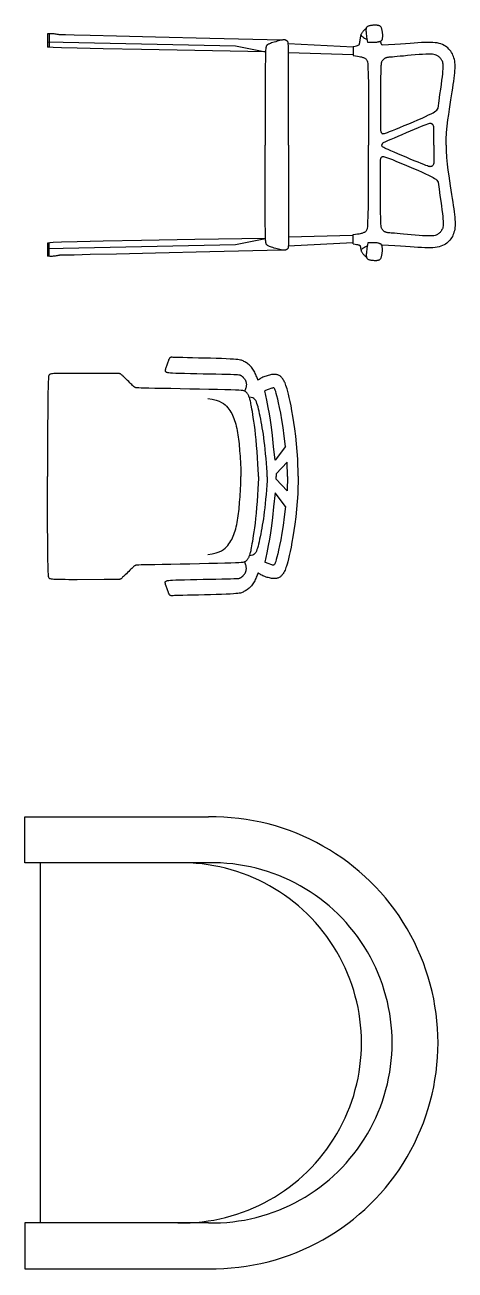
# Model space of a CAD drawing. Header units: millimetres. Extents: x 2198.5 to 2287.8, y 1208.8 to 1298.1.
# Drawn here: x 2283.958 to 2284.897, y 1287.48 to 1290.198 of the extents above; entities that cross this region are included whole.
import ezdxf

# ---------------------------------------------------------------- set-up
doc = ezdxf.new("R2010")
doc.units = ezdxf.units.MM
doc.layers.add('10-MUEBLES', color=7, linetype='Continuous')

# ---------------------------------------------------------------- blocks, each defined once
blk = doc.blocks.new('120')
at = {"linetype": 'Continuous'}
for points in [[(1.6331, -350.4997), (1.6212, -350.4997), (1.6057, -350.4984), (1.5915, -350.497), (1.5783, -350.4955), (1.5662, -350.4939), (1.5549, -350.4923), (1.5443, -350.4907), (1.5345, -350.4891), (1.5253, -350.4877), (1.5167, -350.4863), (1.5086, -350.485), (1.501, -350.4839), (1.494, -350.4828), (1.4874, -350.482), (1.4813, -350.4812), (1.4757, -350.4806), (1.4705, -350.4802), (1.4656, -350.48), (1.4611, -350.4799), (1.457, -350.48), (1.4531, -350.4803), (1.4495, -350.4808), (1.446, -350.4814), (1.4427, -350.4823), (1.4396, -350.4833), (1.4366, -350.4845), (1.4337, -350.4859), (1.4309, -350.4874), (1.4283, -350.4892), (1.4258, -350.4912), (1.4234, -350.4933), (1.4212, -350.4956), (1.4191, -350.4982), (1.4172, -350.5009), (1.4154, -350.5039), (1.4138, -350.5071), (1.4124, -350.5107), (1.4113, -350.5145), (1.4103, -350.5187), (1.4096, -350.5233), (1.4092, -350.5283), (1.4089, -350.5338), (1.4089, -350.5397), (1.4091, -350.5462), (1.4094, -350.5532), (1.4099, -350.5609), (1.4104, -350.5693), (1.4111, -350.5783), (1.4118, -350.5882), (1.4125, -350.5992), (1.4133, -350.6114), (1.4141, -350.6253), (1.4148, -350.6388)], [(1.6331, -350.4997), (1.645, -350.4997), (1.6604, -350.4984), (1.6747, -350.497), (1.6878, -350.4955), (1.7, -350.4939), (1.7113, -350.4923), (1.7218, -350.4907), (1.7317, -350.4891), (1.7409, -350.4877), (1.7495, -350.4863), (1.7576, -350.485), (1.7652, -350.4839), (1.7722, -350.4828), (1.7788, -350.482), (1.7849, -350.4812), (1.7905, -350.4806), (1.7957, -350.4802), (1.8006, -350.48), (1.805, -350.4799), (1.8092, -350.48), (1.8131, -350.4803), (1.8167, -350.4808), (1.8202, -350.4814), (1.8235, -350.4823), (1.8266, -350.4833), (1.8296, -350.4845), (1.8325, -350.4859), (1.8353, -350.4874), (1.8379, -350.4892), (1.8404, -350.4912), (1.8428, -350.4933), (1.845, -350.4956), (1.8471, -350.4982), (1.849, -350.5009), (1.8508, -350.5039), (1.8524, -350.5071), (1.8537, -350.5107), (1.8549, -350.5145), (1.8559, -350.5187), (1.8566, -350.5233), (1.857, -350.5283), (1.8572, -350.5338), (1.8573, -350.5397), (1.8571, -350.5462), (1.8568, -350.5532), (1.8563, -350.5609), (1.8558, -350.5693), (1.8551, -350.5783), (1.8544, -350.5882), (1.8537, -350.5992), (1.8529, -350.6114), (1.8521, -350.6253), (1.8514, -350.6388)], [(1.5522, -350.517), (1.5366, -350.5149), (1.5229, -350.513), (1.511, -350.5113), (1.5006, -350.5099), (1.4917, -350.5087), (1.484, -350.5077), (1.4775, -350.5069), (1.4719, -350.5064), (1.4671, -350.506), (1.463, -350.5059), (1.4596, -350.5059), (1.4567, -350.5061), (1.4542, -350.5065), (1.452, -350.507), (1.4502, -350.5077), (1.4485, -350.5085), (1.4469, -350.5094), (1.4454, -350.5104), (1.444, -350.5115), (1.4426, -350.5127), (1.4414, -350.514), (1.4402, -350.5153), (1.4391, -350.5167), (1.4382, -350.5182), (1.4373, -350.5198), (1.4365, -350.5215), (1.4358, -350.5236), (1.4353, -350.5261), (1.4349, -350.5293), (1.4347, -350.5332), (1.4347, -350.538), (1.4348, -350.5438), (1.4352, -350.5507), (1.4357, -350.5585), (1.4364, -350.5669), (1.4371, -350.5755), (1.4379, -350.5841), (1.4387, -350.5923), (1.4394, -350.5999), (1.44, -350.6065), (1.4405, -350.612), (1.4409, -350.6163), (1.4411, -350.6197), (1.4413, -350.6223), (1.4415, -350.6243), (1.4416, -350.6258), (1.4418, -350.627), (1.442, -350.628), (1.4422, -350.629), (1.4424, -350.63), (1.4428, -350.6309), (1.4431, -350.6319), (1.4436, -350.6328), (1.4441, -350.6337), (1.4447, -350.6346), (1.4453, -350.6355), (1.446, -350.6363), (1.4468, -350.6371), (1.4476, -350.6378), (1.4485, -350.6385), (1.4494, -350.6391), (1.4505, -350.6397), (1.4515, -350.6402), (1.4527, -350.6407), (1.4539, -350.641), (1.4555, -350.6414), (1.4576, -350.6416), (1.4604, -350.6419), (1.4643, -350.6421), (1.4694, -350.6422), (1.476, -350.6423), (1.4843, -350.6425), (1.4944, -350.6426), (1.506, -350.6427), (1.5186, -350.6428), (1.5315, -350.6428), (1.5445, -350.6429), (1.5569, -350.6429), (1.5682, -350.643), (1.5779, -350.6429), (1.5857, -350.6429), (1.5917, -350.6428), (1.5962, -350.6427), (1.5993, -350.6426), (1.6014, -350.6425), (1.6028, -350.6423), (1.6036, -350.6421), (1.6042, -350.6419), (1.6047, -350.6417), (1.6052, -350.6414), (1.6057, -350.6411), (1.6062, -350.6408), (1.6067, -350.6404), (1.6071, -350.64), (1.6075, -350.6395), (1.6078, -350.639), (1.6081, -350.6383), (1.6082, -350.6374), (1.6081, -350.6361), (1.6077, -350.6342), (1.6069, -350.6315), (1.6056, -350.6278), (1.6038, -350.623), (1.6014, -350.6168), (1.5983, -350.6092), (1.5947, -350.6004), (1.5907, -350.5908), (1.5865, -350.5808), (1.5822, -350.5708), (1.578, -350.5611), (1.574, -350.5521), (1.5704, -350.5442), (1.5674, -350.5376), (1.5648, -350.5323), (1.5625, -350.528), (1.5605, -350.5247), (1.5585, -350.5221), (1.5566, -350.5201), (1.5545, -350.5184), (1.5522, -350.517)], [(1.714, -350.517), (1.7296, -350.5149), (1.7433, -350.513), (1.7552, -350.5113), (1.7656, -350.5099), (1.7745, -350.5087), (1.7822, -350.5077), (1.7887, -350.5069), (1.7943, -350.5064), (1.7991, -350.506), (1.8031, -350.5059), (1.8066, -350.5059), (1.8095, -350.5061), (1.812, -350.5065), (1.8141, -350.507), (1.816, -350.5077), (1.8177, -350.5085), (1.8193, -350.5094), (1.8208, -350.5104), (1.8222, -350.5115), (1.8236, -350.5127), (1.8248, -350.514), (1.826, -350.5153), (1.827, -350.5167), (1.828, -350.5182), (1.8289, -350.5198), (1.8297, -350.5215), (1.8304, -350.5236), (1.8309, -350.5261), (1.8313, -350.5293), (1.8315, -350.5332), (1.8315, -350.538), (1.8313, -350.5438), (1.831, -350.5507), (1.8304, -350.5585), (1.8298, -350.5669), (1.829, -350.5755), (1.8283, -350.5841), (1.8275, -350.5923), (1.8268, -350.5999), (1.8262, -350.6065), (1.8257, -350.612), (1.8253, -350.6163), (1.825, -350.6197), (1.8248, -350.6223), (1.8247, -350.6243), (1.8245, -350.6258), (1.8244, -350.627), (1.8242, -350.628), (1.824, -350.629), (1.8237, -350.63), (1.8234, -350.6309), (1.823, -350.6319), (1.8226, -350.6328), (1.8221, -350.6337), (1.8215, -350.6346), (1.8209, -350.6355), (1.8202, -350.6363), (1.8194, -350.6371), (1.8186, -350.6378), (1.8177, -350.6385), (1.8167, -350.6391), (1.8157, -350.6397), (1.8146, -350.6402), (1.8135, -350.6407), (1.8122, -350.641), (1.8107, -350.6414), (1.8086, -350.6416), (1.8058, -350.6419), (1.8019, -350.6421), (1.7968, -350.6422), (1.7902, -350.6423), (1.7819, -350.6425), (1.7718, -350.6426), (1.7602, -350.6427), (1.7476, -350.6428), (1.7346, -350.6428), (1.7217, -350.6429), (1.7093, -350.6429), (1.698, -350.643), (1.6883, -350.6429), (1.6805, -350.6429), (1.6745, -350.6428), (1.67, -350.6427), (1.6669, -350.6426), (1.6648, -350.6425), (1.6634, -350.6423), (1.6626, -350.6421), (1.662, -350.6419), (1.6615, -350.6417), (1.661, -350.6414), (1.6604, -350.6411), (1.66, -350.6408), (1.6595, -350.6404), (1.6591, -350.64), (1.6587, -350.6395), (1.6584, -350.639), (1.6581, -350.6383), (1.658, -350.6374), (1.6581, -350.6361), (1.6585, -350.6342), (1.6593, -350.6315), (1.6606, -350.6278), (1.6624, -350.623), (1.6648, -350.6168), (1.6679, -350.6092), (1.6715, -350.6004), (1.6755, -350.5908), (1.6797, -350.5808), (1.684, -350.5708), (1.6882, -350.5611), (1.6922, -350.5521), (1.6957, -350.5442), (1.6988, -350.5376), (1.7014, -350.5323), (1.7037, -350.528), (1.7057, -350.5247), (1.7076, -350.5221), (1.7096, -350.5201), (1.7117, -350.5184), (1.714, -350.517)], [(1.6331, -350.5265), (1.6232, -350.5264), (1.6119, -350.526), (1.6035, -350.526), (1.5975, -350.5262), (1.5935, -350.5265), (1.5911, -350.527), (1.5896, -350.5276), (1.5888, -350.5282), (1.5881, -350.5288), (1.5876, -350.5295), (1.5871, -350.5301), (1.5868, -350.5308), (1.5865, -350.5314), (1.5863, -350.532), (1.5861, -350.5327), (1.586, -350.5333), (1.5859, -350.534), (1.5859, -350.5348), (1.5862, -350.536), (1.5867, -350.5377), (1.5875, -350.5402), (1.5888, -350.5436), (1.5905, -350.548), (1.5928, -350.5537), (1.5957, -350.5608), (1.599, -350.5689), (1.6027, -350.5778), (1.6066, -350.587), (1.6105, -350.5962), (1.6142, -350.6051), (1.6177, -350.6132), (1.6207, -350.6201), (1.6231, -350.6258), (1.625, -350.6301), (1.6265, -350.6333), (1.6277, -350.6356), (1.6285, -350.6371), (1.6292, -350.6381), (1.6298, -350.6387), (1.6303, -350.6391), (1.6309, -350.6394), (1.6316, -350.6398), (1.6323, -350.6401), (1.6331, -350.6403)], [(1.6331, -350.5265), (1.643, -350.5264), (1.6543, -350.526), (1.6627, -350.526), (1.6687, -350.5262), (1.6727, -350.5265), (1.6751, -350.527), (1.6765, -350.5276), (1.6774, -350.5282), (1.678, -350.5288), (1.6786, -350.5295), (1.679, -350.5301), (1.6794, -350.5308), (1.6797, -350.5314), (1.6799, -350.532), (1.6801, -350.5327), (1.6802, -350.5333), (1.6803, -350.534), (1.6802, -350.5348), (1.68, -350.536), (1.6795, -350.5377), (1.6787, -350.5402), (1.6774, -350.5436), (1.6757, -350.548), (1.6734, -350.5537), (1.6705, -350.5608), (1.6672, -350.5689), (1.6635, -350.5778), (1.6596, -350.587), (1.6557, -350.5962), (1.652, -350.6051), (1.6485, -350.6132), (1.6455, -350.6201), (1.6431, -350.6258), (1.6411, -350.6301), (1.6396, -350.6333), (1.6385, -350.6356), (1.6376, -350.6371), (1.637, -350.6381), (1.6364, -350.6387), (1.6359, -350.6391), (1.6353, -350.6394), (1.6346, -350.6398), (1.6339, -350.6401), (1.6331, -350.6403)], [(1.409, -350.6704), (1.4047, -350.6711), (1.4008, -350.6717), (1.3973, -350.6723), (1.3941, -350.6727), (1.3913, -350.673), (1.3888, -350.6733), (1.3865, -350.6735), (1.3846, -350.6737), (1.3829, -350.6737), (1.3815, -350.6738), (1.3802, -350.6737), (1.3791, -350.6736), (1.3782, -350.6735), (1.3774, -350.6733), (1.3767, -350.673), (1.3761, -350.6727), (1.3755, -350.6723), (1.3749, -350.6719), (1.3743, -350.6714), (1.3738, -350.6708), (1.3734, -350.6701), (1.3729, -350.6692), (1.3725, -350.6681), (1.3722, -350.6669), (1.3719, -350.6655), (1.3716, -350.6639), (1.3713, -350.6622), (1.3711, -350.6604), (1.371, -350.6587), (1.3709, -350.6569), (1.3708, -350.6552), (1.3708, -350.6537), (1.3708, -350.6522), (1.3709, -350.651), (1.3711, -350.6498), (1.3712, -350.6488), (1.3714, -350.6479), (1.3716, -350.6471), (1.3718, -350.6464), (1.3721, -350.6457), (1.3723, -350.645), (1.3726, -350.6444), (1.3729, -350.6439), (1.3733, -350.6433), (1.3738, -350.6428), (1.3745, -350.6424), (1.3753, -350.6419), (1.3762, -350.6414), (1.3774, -350.641), (1.3787, -350.6406), (1.3801, -350.6402), (1.3817, -350.6398), (1.3834, -350.6395), (1.3852, -350.6392), (1.3869, -350.6389), (1.3888, -350.6388), (1.3906, -350.6386), (1.3924, -350.6386), (1.3941, -350.6386), (1.3958, -350.6386), (1.3973, -350.6387), (1.3988, -350.6389), (1.4001, -350.639), (1.4013, -350.6392), (1.4023, -350.6394), (1.4031, -350.6397), (1.4038, -350.6399), (1.4044, -350.6402), (1.4048, -350.6405), (1.4052, -350.6408), (1.4056, -350.6411), (1.4059, -350.6414), (1.4062, -350.6418), (1.4064, -350.6422), (1.4067, -350.6427), (1.407, -350.6433), (1.4073, -350.644), (1.4075, -350.6448), (1.4078, -350.6457), (1.4081, -350.6468), (1.4085, -350.6481), (1.4088, -350.6497), (1.4091, -350.6517), (1.4093, -350.6541), (1.4094, -350.6571), (1.4094, -350.6608), (1.4093, -350.6652), (1.409, -350.6704)], [(1.4148, -350.6388), (1.4147, -350.6389), (1.4146, -350.639), (1.4145, -350.6392), (1.4143, -350.6393), (1.4141, -350.6394), (1.414, -350.6396), (1.4138, -350.6397), (1.4136, -350.6398), (1.4135, -350.64), (1.4133, -350.6401), (1.4132, -350.6402), (1.413, -350.6403), (1.4129, -350.6404), (1.4128, -350.6405), (1.4126, -350.6405), (1.4125, -350.6406), (1.4123, -350.6407), (1.4122, -350.6408), (1.4121, -350.6408), (1.4119, -350.6409), (1.4118, -350.641), (1.4116, -350.641), (1.4115, -350.6411), (1.4113, -350.6412), (1.4111, -350.6412), (1.411, -350.6413), (1.4108, -350.6413), (1.4107, -350.6414), (1.4105, -350.6414), (1.4103, -350.6415), (1.4101, -350.6415), (1.4099, -350.6416), (1.4097, -350.6416), (1.4095, -350.6416), (1.4092, -350.6417), (1.409, -350.6417), (1.4087, -350.6417), (1.4084, -350.6417), (1.4081, -350.6418), (1.4078, -350.6418), (1.4075, -350.6418), (1.4072, -350.6418), (1.4069, -350.6417), (1.4067, -350.6417), (1.4064, -350.6417), (1.4062, -350.6417), (1.4061, -350.6417), (1.4061, -350.6417)], [(1.8466, -350.6704), (1.8509, -350.6711), (1.8547, -350.6717), (1.8583, -350.6723), (1.8614, -350.6727), (1.8643, -350.673), (1.8668, -350.6733), (1.869, -350.6735), (1.871, -350.6737), (1.8727, -350.6737), (1.8741, -350.6738), (1.8754, -350.6737), (1.8764, -350.6736), (1.8774, -350.6735), (1.8782, -350.6733), (1.8789, -350.673), (1.8795, -350.6727), (1.8801, -350.6723), (1.8807, -350.6719), (1.8812, -350.6714), (1.8817, -350.6708), (1.8822, -350.6701), (1.8826, -350.6692), (1.883, -350.6681), (1.8834, -350.6669), (1.8837, -350.6655), (1.884, -350.6639), (1.8842, -350.6622), (1.8844, -350.6604), (1.8846, -350.6587), (1.8847, -350.6569), (1.8848, -350.6552), (1.8848, -350.6537), (1.8847, -350.6522), (1.8847, -350.651), (1.8845, -350.6498), (1.8844, -350.6488), (1.8842, -350.6479), (1.884, -350.6471), (1.8838, -350.6464), (1.8835, -350.6457), (1.8833, -350.645), (1.883, -350.6444), (1.8827, -350.6439), (1.8823, -350.6433), (1.8817, -350.6428), (1.8811, -350.6424), (1.8803, -350.6419), (1.8794, -350.6414), (1.8782, -350.641), (1.8769, -350.6406), (1.8754, -350.6402), (1.8739, -350.6398), (1.8722, -350.6395), (1.8704, -350.6392), (1.8686, -350.6389), (1.8668, -350.6388), (1.865, -350.6386), (1.8632, -350.6386), (1.8615, -350.6386), (1.8598, -350.6386), (1.8582, -350.6387), (1.8568, -350.6389), (1.8555, -350.639), (1.8543, -350.6392), (1.8533, -350.6394), (1.8525, -350.6397), (1.8518, -350.6399), (1.8512, -350.6402), (1.8507, -350.6405), (1.8503, -350.6408), (1.85, -350.6411), (1.8497, -350.6414), (1.8494, -350.6418), (1.8491, -350.6422), (1.8489, -350.6427), (1.8486, -350.6433), (1.8483, -350.644), (1.848, -350.6448), (1.8477, -350.6457), (1.8474, -350.6468), (1.8471, -350.6481), (1.8468, -350.6497), (1.8465, -350.6517), (1.8463, -350.6541), (1.8461, -350.6571), (1.8461, -350.6608), (1.8463, -350.6652), (1.8466, -350.6704)], [(1.8514, -350.6388), (1.8514, -350.6389), (1.8515, -350.639), (1.8516, -350.639), (1.8517, -350.6391), (1.8518, -350.6392), (1.8519, -350.6393), (1.8521, -350.6395), (1.8523, -350.6397)], [(1.4176, -350.7023), (1.4169, -350.6984), (1.4162, -350.6953), (1.4156, -350.693), (1.4151, -350.6913), (1.4146, -350.6902), (1.4141, -350.6895), (1.4135, -350.689), (1.4128, -350.6887), (1.412, -350.6885), (1.411, -350.6883), (1.41, -350.6881), (1.4089, -350.6879), (1.4078, -350.6877), (1.4066, -350.6875), (1.4054, -350.6874), (1.4042, -350.6872), (1.403, -350.687), (1.4018, -350.6869), (1.4007, -350.6867), (1.3995, -350.6865), (1.3984, -350.6863), (1.3973, -350.6861), (1.3962, -350.6859), (1.3952, -350.6858), (1.3942, -350.6856), (1.3932, -350.6853), (1.3922, -350.6851), (1.3912, -350.6847), (1.3902, -350.6843), (1.3891, -350.6838), (1.388, -350.6831), (1.3869, -350.6823), (1.3856, -350.6814), (1.3844, -350.6803), (1.3831, -350.6791), (1.3818, -350.6779), (1.3806, -350.6766), (1.3794, -350.6754), (1.3784, -350.6743), (1.3774, -350.6733)], [(1.3929, -350.6852), (1.394, -350.6847), (1.395, -350.684), (1.3961, -350.683), (1.3971, -350.6816), (1.3983, -350.6798), (1.3995, -350.6775), (1.4009, -350.6748), (1.4025, -350.6715)], [(1.4377, -350.7023), (1.4384, -350.6973), (1.439, -350.693), (1.4396, -350.6896), (1.4402, -350.6867), (1.4407, -350.6844), (1.4412, -350.6826), (1.4416, -350.681), (1.4422, -350.6796), (1.4427, -350.6784), (1.4433, -350.6772), (1.4439, -350.6761), (1.4447, -350.6751), (1.4456, -350.6742), (1.4467, -350.6733), (1.4479, -350.6725), (1.4493, -350.6718), (1.4513, -350.6712), (1.4555, -350.6706), (1.4639, -350.6701), (1.4785, -350.6696), (1.5012, -350.6693), (1.5341, -350.6691), (1.5791, -350.6689), (1.6331, -350.6688)], [(1.8285, -350.7023), (1.8278, -350.6973), (1.8271, -350.693), (1.8266, -350.6896), (1.826, -350.6867), (1.8255, -350.6844), (1.825, -350.6826), (1.8245, -350.681), (1.824, -350.6796), (1.8235, -350.6784), (1.8229, -350.6772), (1.8222, -350.6761), (1.8215, -350.6751), (1.8206, -350.6742), (1.8195, -350.6733), (1.8183, -350.6725), (1.8169, -350.6718), (1.8149, -350.6712), (1.8107, -350.6706), (1.8023, -350.6701), (1.7877, -350.6696), (1.7649, -350.6693), (1.7321, -350.6691), (1.6871, -350.6689), (1.6331, -350.6688)], [(1.8486, -350.7023), (1.8493, -350.6984), (1.8499, -350.6953), (1.8504, -350.693), (1.8508, -350.6913), (1.8511, -350.6902), (1.8514, -350.6895), (1.8515, -350.689), (1.8516, -350.6887), (1.8517, -350.6885), (1.8518, -350.6883), (1.8518, -350.6881), (1.8519, -350.6879), (1.8521, -350.6877), (1.8523, -350.6875), (1.8527, -350.6874), (1.8532, -350.6872), (1.8538, -350.687), (1.8545, -350.6869), (1.8554, -350.6867), (1.8563, -350.6865), (1.8573, -350.6863), (1.8583, -350.6861), (1.8593, -350.6859), (1.8604, -350.6858), (1.8614, -350.6856), (1.8624, -350.6853), (1.8634, -350.6851), (1.8644, -350.6847), (1.8654, -350.6843), (1.8665, -350.6838), (1.8676, -350.6831), (1.8687, -350.6823), (1.8699, -350.6814), (1.8712, -350.6803), (1.8725, -350.6791), (1.8737, -350.6779), (1.875, -350.6766), (1.8761, -350.6754), (1.8772, -350.6743), (1.8782, -350.6733)], [(1.8627, -350.6852), (1.8616, -350.6847), (1.8606, -350.684), (1.8595, -350.683), (1.8584, -350.6816), (1.8573, -350.6798), (1.856, -350.6775), (1.8546, -350.6748), (1.8531, -350.6715)], [(1.4195, -350.7023), (1.4123, -350.8442)], [(1.4176, -350.7023), (1.4377, -350.7023)], [(1.4358, -350.7023), (1.432, -350.8439)], [(1.8486, -350.7023), (1.8285, -350.7023)], [(1.8304, -350.7029), (1.8341, -350.8439)], [(1.8467, -350.7032), (1.8539, -350.8442)], [(1.6331, -350.8437), (1.6277, -350.8437), (1.614, -350.8437), (1.594, -350.8437), (1.5696, -350.8437), (1.5426, -350.8437), (1.515, -350.8437), (1.4887, -350.8438), (1.4656, -350.8438), (1.4472, -350.8438), (1.4333, -350.8438), (1.4232, -350.8438), (1.4163, -350.8439), (1.4119, -350.8441), (1.4094, -350.8442), (1.4082, -350.8445), (1.4076, -350.8448), (1.4072, -350.8452), (1.4067, -350.8457), (1.4062, -350.8462), (1.4057, -350.8468), (1.4053, -350.8475), (1.4049, -350.8482), (1.4045, -350.8489), (1.4041, -350.8496), (1.4039, -350.8504), (1.4036, -350.8512), (1.4035, -350.8521), (1.4034, -350.8531), (1.4035, -350.8544), (1.4036, -350.8559), (1.4039, -350.8577), (1.4044, -350.8599), (1.405, -350.8625), (1.4057, -350.8653), (1.4066, -350.8684), (1.4075, -350.8715), (1.4084, -350.8747), (1.4093, -350.8777), (1.4102, -350.8805), (1.4111, -350.8829), (1.4118, -350.8849), (1.4125, -350.8866), (1.4131, -350.8879), (1.4136, -350.8889), (1.4141, -350.8897), (1.4146, -350.8903), (1.4151, -350.8907), (1.4156, -350.8911), (1.4161, -350.8914), (1.4166, -350.8917), (1.4172, -350.892), (1.4178, -350.8922), (1.4185, -350.8924), (1.4192, -350.8926), (1.4199, -350.8928), (1.4206, -350.893), (1.4215, -350.8932), (1.4231, -350.8933), (1.4258, -350.8935), (1.4302, -350.8937), (1.4371, -350.8939), (1.4468, -350.8941), (1.4601, -350.8942), (1.4774, -350.8943), (1.499, -350.8944), (1.5235, -350.8945), (1.5491, -350.8945), (1.5742, -350.8946), (1.5969, -350.8946), (1.6154, -350.8946), (1.6281, -350.8946), (1.6331, -350.8946)], [(1.6331, -350.8437), (1.6385, -350.8437), (1.6522, -350.8437), (1.6722, -350.8437), (1.6966, -350.8437), (1.7236, -350.8437), (1.7512, -350.8437), (1.7774, -350.8438), (1.8005, -350.8438), (1.8189, -350.8438), (1.8329, -350.8438), (1.843, -350.8438), (1.8499, -350.8439), (1.8543, -350.8441), (1.8567, -350.8442), (1.8579, -350.8445), (1.8585, -350.8448), (1.859, -350.8452), (1.8595, -350.8457), (1.86, -350.8462), (1.8604, -350.8468), (1.8609, -350.8475), (1.8613, -350.8482), (1.8617, -350.8489), (1.862, -350.8496), (1.8623, -350.8504), (1.8625, -350.8512), (1.8627, -350.8521), (1.8628, -350.8531), (1.8627, -350.8544), (1.8625, -350.8559), (1.8622, -350.8577), (1.8618, -350.8599), (1.8612, -350.8625), (1.8604, -350.8653), (1.8596, -350.8684), (1.8587, -350.8715), (1.8578, -350.8747), (1.8568, -350.8777), (1.8559, -350.8805), (1.8551, -350.8829), (1.8544, -350.8849), (1.8537, -350.8866), (1.8531, -350.8879), (1.8526, -350.8889), (1.8521, -350.8897), (1.8516, -350.8903), (1.8511, -350.8907), (1.8506, -350.8911), (1.8501, -350.8914), (1.8495, -350.8917), (1.849, -350.892), (1.8483, -350.8922), (1.8477, -350.8924), (1.847, -350.8926), (1.8463, -350.8928), (1.8455, -350.893), (1.8446, -350.8932), (1.8431, -350.8933), (1.8404, -350.8935), (1.8359, -350.8937), (1.8291, -350.8939), (1.8194, -350.8941), (1.8061, -350.8942), (1.7888, -350.8943), (1.7672, -350.8944), (1.7427, -350.8945), (1.717, -350.8945), (1.692, -350.8946), (1.6693, -350.8946), (1.6508, -350.8946), (1.6381, -350.8946), (1.6331, -350.8946)], [(1.4041, -350.8585), (1.4002, -351.0156), (1.3973, -351.1339), (1.3953, -351.2189), (1.3939, -351.2763), (1.3932, -351.3115), (1.3928, -351.3301), (1.3927, -351.3376), (1.3927, -351.3395), (1.3927, -351.3404), (1.3926, -351.3414), (1.3926, -351.3423), (1.3925, -351.3434), (1.3923, -351.3445), (1.3921, -351.3458), (1.3919, -351.3472), (1.3916, -351.3488), (1.3913, -351.3506), (1.3909, -351.3526), (1.3905, -351.3548), (1.3902, -351.357), (1.3901, -351.3594), (1.39, -351.3617), (1.3901, -351.364), (1.3905, -351.3663)], [(1.8621, -350.8585), (1.866, -351.0156), (1.8688, -351.1339), (1.8709, -351.2189), (1.8722, -351.2763), (1.873, -351.3115), (1.8734, -351.3301), (1.8735, -351.3376), (1.8735, -351.3395), (1.8735, -351.3404), (1.8735, -351.3414), (1.8736, -351.3423), (1.8737, -351.3434), (1.8738, -351.3445), (1.874, -351.3458), (1.8743, -351.3472), (1.8746, -351.3488), (1.8749, -351.3506), (1.8753, -351.3526), (1.8756, -351.3548), (1.8759, -351.357), (1.8761, -351.3594), (1.8762, -351.3617), (1.876, -351.364), (1.8757, -351.3663)], [(1.4075, -351.3697), (1.4163, -350.9596), (1.4294, -350.8937)], [(1.4294, -350.8937), (1.4268, -351.0483), (1.4247, -351.1647), (1.4231, -351.2484), (1.4219, -351.3048), (1.421, -351.3393), (1.4202, -351.3575), (1.4196, -351.3647), (1.4191, -351.3663)], [(1.8587, -351.3697), (1.8499, -350.9596), (1.8368, -350.8937)], [(1.8368, -350.8937), (1.8394, -351.0483), (1.8415, -351.1647), (1.8431, -351.2484), (1.8443, -351.3048), (1.8452, -351.3393), (1.8459, -351.3575), (1.8465, -351.3647), (1.8471, -351.3663)], [(1.3905, -351.3663), (1.4191, -351.3663)], [(1.3905, -351.3663), (1.3905, -351.3697), (1.4191, -351.3697)], [(1.4191, -351.3663), (1.4191, -351.3697)], [(1.847, -351.3663), (1.847, -351.3697), (1.8755, -351.3697)], [(1.8757, -351.3663), (1.8471, -351.3663)], [(1.8755, -351.3663), (1.8755, -351.3697)]]:
    blk.add_lwpolyline(points, dxfattribs=at)
blk = doc.blocks.new('119')
at = {"linetype": 'Continuous'}
for points in [[(2.3556, -350.8228), (2.3189, -350.8233), (2.302, -350.8243), (2.2849, -350.826), (2.2682, -350.8278), (2.2527, -350.8297), (2.2383, -350.8318), (2.2251, -350.8339), (2.2131, -350.836), (2.2023, -350.838), (2.1926, -350.8401), (2.1841, -350.842), (2.1768, -350.8437), (2.1706, -350.8453), (2.1654, -350.8467), (2.1611, -350.848), (2.1576, -350.8491), (2.1546, -350.8502), (2.1522, -350.8512), (2.1502, -350.8521), (2.1484, -350.8531), (2.1467, -350.854), (2.1451, -350.8549), (2.1436, -350.8559), (2.1422, -350.8569), (2.141, -350.8579), (2.1398, -350.859), (2.1387, -350.8601), (2.1377, -350.8613), (2.1368, -350.8626), (2.1361, -350.8639), (2.1354, -350.8653), (2.1348, -350.8668), (2.1343, -350.8683), (2.134, -350.8701), (2.1337, -350.8719), (2.1337, -350.8739), (2.1337, -350.876), (2.1339, -350.8782), (2.1341, -350.8805), (2.1345, -350.8829), (2.135, -350.8854), (2.1357, -350.8878), (2.1364, -350.8902), (2.1371, -350.8926), (2.138, -350.895), (2.1389, -350.8972), (2.1399, -350.8994), (2.141, -350.9016), (2.1421, -350.9037), (2.1432, -350.9057), (2.1444, -350.9076), (2.1455, -350.9095), (2.146, -350.9103)], [(2.3564, -350.846), (2.3251, -350.8467), (2.3509, -350.8705), (2.3564, -350.8705)], [(2.3556, -350.8228), (2.394, -350.8235), (2.4109, -350.8243), (2.428, -350.826), (2.4447, -350.8278), (2.4602, -350.8297), (2.4746, -350.8318), (2.4878, -350.8339), (2.4998, -350.836), (2.5106, -350.838), (2.5203, -350.8401), (2.5288, -350.842), (2.5361, -350.8437), (2.5423, -350.8453), (2.5475, -350.8467), (2.5518, -350.848), (2.5553, -350.8491), (2.5582, -350.8502), (2.5607, -350.8512), (2.5627, -350.8521), (2.5645, -350.8531), (2.5662, -350.854), (2.5678, -350.8549), (2.5693, -350.8559), (2.5706, -350.8569), (2.5719, -350.8579), (2.5731, -350.859), (2.5742, -350.8601), (2.5752, -350.8613), (2.576, -350.8626), (2.5768, -350.8639), (2.5775, -350.8653), (2.5781, -350.8668), (2.5786, -350.8683), (2.5789, -350.8701), (2.5791, -350.8719), (2.5792, -350.8739), (2.5792, -350.876), (2.579, -350.8782), (2.5788, -350.8805), (2.5784, -350.8829), (2.5778, -350.8854), (2.5772, -350.8878), (2.5765, -350.8902), (2.5758, -350.8926), (2.5749, -350.895), (2.574, -350.8972), (2.573, -350.8994), (2.5719, -350.9016), (2.5708, -350.9037), (2.5697, -350.9057), (2.5685, -350.9076), (2.5674, -350.9095), (2.5669, -350.9103)], [(2.3564, -350.846), (2.3878, -350.8467), (2.362, -350.8705), (2.3564, -350.8705)], [(2.2907, -350.8499), (2.2687, -350.8527), (2.2494, -350.8555), (2.2327, -350.8581), (2.2183, -350.8606), (2.2061, -350.8629), (2.1959, -350.8651), (2.1875, -350.867), (2.1807, -350.8687), (2.1753, -350.8702), (2.1712, -350.8714), (2.1682, -350.8724), (2.166, -350.8733), (2.1647, -350.874), (2.1638, -350.8747), (2.1634, -350.8753), (2.1632, -350.8758), (2.1631, -350.8765), (2.1631, -350.8773), (2.1633, -350.8784), (2.1638, -350.8801), (2.1646, -350.8825), (2.1658, -350.8857), (2.1675, -350.8899), (2.1698, -350.8952)], [(2.321, -350.8726), (2.2906, -350.876), (2.267, -350.8787), (2.2485, -350.8809), (2.2333, -350.883), (2.2196, -350.8853), (2.2056, -350.8879), (2.1896, -350.8911), (2.1698, -350.8952)], [(2.2907, -350.8499), (2.321, -350.8726)], [(2.4222, -350.8499), (2.3918, -350.8726)], [(2.3918, -350.8726), (2.4223, -350.876), (2.4458, -350.8787), (2.4644, -350.8809), (2.4796, -350.883), (2.4933, -350.8853), (2.5073, -350.8879), (2.5233, -350.8911), (2.5431, -350.8952)], [(2.4222, -350.8499), (2.4442, -350.8527), (2.4635, -350.8555), (2.4802, -350.8581), (2.4946, -350.8606), (2.5068, -350.8629), (2.517, -350.8651), (2.5254, -350.867), (2.5322, -350.8687), (2.5376, -350.8702), (2.5417, -350.8714), (2.5447, -350.8724), (2.5468, -350.8733), (2.5482, -350.874), (2.549, -350.8747), (2.5495, -350.8753), (2.5497, -350.8758), (2.5498, -350.8765), (2.5498, -350.8773), (2.5496, -350.8784), (2.5491, -350.8801), (2.5483, -350.8825), (2.5471, -350.8857), (2.5454, -350.8899), (2.5431, -350.8952)], [(2.3568, -350.8904), (2.3472, -350.8905), (2.3375, -350.8911), (2.3273, -350.8918), (2.3169, -350.8926), (2.3067, -350.8935), (2.2971, -350.8944), (2.2881, -350.8954), (2.2797, -350.8964), (2.2717, -350.8974), (2.2642, -350.8985), (2.257, -350.8996), (2.2502, -350.9008), (2.2436, -350.9019), (2.2372, -350.9031), (2.231, -350.9042), (2.225, -350.9054), (2.2194, -350.9066), (2.2141, -350.9078), (2.2091, -350.9089), (2.2046, -350.9101), (2.2004, -350.9112), (2.1968, -350.9124), (2.1935, -350.9137), (2.1907, -350.9151), (2.1884, -350.9169), (2.1865, -350.9191), (2.185, -350.9218), (2.1839, -350.9252), (2.1833, -350.9293)], [(2.3568, -350.8904), (2.3657, -350.8905), (2.3754, -350.8911), (2.3856, -350.8918), (2.396, -350.8926), (2.4062, -350.8935), (2.4158, -350.8944), (2.4248, -350.8954), (2.4332, -350.8964), (2.4412, -350.8974), (2.4487, -350.8985), (2.4558, -350.8996), (2.4627, -350.9008), (2.4693, -350.9019), (2.4757, -350.9031), (2.4819, -350.9042), (2.4878, -350.9054), (2.4935, -350.9066), (2.4988, -350.9078), (2.5038, -350.9089), (2.5083, -350.9101), (2.5125, -350.9112), (2.5161, -350.9124), (2.5194, -350.9137), (2.5222, -350.9151), (2.5245, -350.9169), (2.5264, -350.9191), (2.5279, -350.9218), (2.5289, -350.9252), (2.5296, -350.9293)], [(2.146, -350.9103), (2.1447, -350.9107), (2.143, -350.9113), (2.1411, -350.9121), (2.1389, -350.9129), (2.1365, -350.9139), (2.134, -350.9149), (2.1315, -350.9161), (2.129, -350.9173), (2.1266, -350.9186), (2.1244, -350.9199), (2.1222, -350.9214), (2.1201, -350.9229), (2.1181, -350.9244), (2.1163, -350.926), (2.1145, -350.9277), (2.1129, -350.9295), (2.1113, -350.9313), (2.1099, -350.9331), (2.1086, -350.935), (2.1074, -350.9369), (2.1063, -350.9389), (2.1052, -350.9408), (2.1043, -350.9427), (2.1035, -350.9446), (2.1028, -350.9465), (2.1022, -350.9486), (2.1017, -350.9512), (2.1012, -350.9544), (2.1008, -350.9586), (2.1004, -350.964), (2.1, -350.9709), (2.0996, -350.9794), (2.0992, -350.9897), (2.0988, -351.0015), (2.0985, -351.0142), (2.0981, -351.0273), (2.0978, -351.0403), (2.0974, -351.0528), (2.0972, -351.0642), (2.0969, -351.074), (2.0967, -351.0818), (2.0966, -351.0878), (2.0965, -351.0923), (2.0964, -351.0954), (2.0963, -351.0975), (2.0963, -351.0987), (2.0963, -351.0995), (2.0964, -351.0999), (2.0964, -351.1003), (2.0965, -351.1007), (2.0966, -351.1011), (2.0968, -351.1015), (2.0969, -351.1018), (2.0971, -351.1021), (2.0974, -351.1024), (2.0976, -351.1027), (2.0979, -351.103), (2.0983, -351.1033), (2.0987, -351.1036), (2.0993, -351.1039), (2.1, -351.1043), (2.101, -351.1047), (2.1021, -351.1052), (2.1035, -351.1058), (2.1052, -351.1064), (2.107, -351.1071), (2.1091, -351.1079), (2.1112, -351.1086), (2.1133, -351.1094), (2.1153, -351.1101), (2.1172, -351.1107), (2.1189, -351.1113), (2.1204, -351.1118), (2.1217, -351.1122), (2.1227, -351.1124), (2.1236, -351.1126), (2.1243, -351.1128), (2.1249, -351.1128), (2.1254, -351.1128), (2.1258, -351.1127), (2.1262, -351.1126), (2.1265, -351.1125), (2.1269, -351.1123), (2.1272, -351.112), (2.1275, -351.1117), (2.1278, -351.1114), (2.1281, -351.111), (2.1284, -351.1105), (2.1287, -351.1099), (2.129, -351.109), (2.1293, -351.1075), (2.1296, -351.1051), (2.1299, -351.1015), (2.1302, -351.0965), (2.1306, -351.0898), (2.1309, -351.0811), (2.1312, -351.0703), (2.1315, -351.0577), (2.1318, -351.044), (2.1321, -351.0298), (2.1324, -351.0156), (2.1326, -351.0019), (2.1329, -350.9894), (2.1331, -350.9786), (2.1334, -350.9699), (2.1336, -350.9632), (2.1338, -350.9583), (2.134, -350.9547), (2.1342, -350.9523), (2.1345, -350.9507), (2.1347, -350.9497), (2.1351, -350.949), (2.1354, -350.9484), (2.1358, -350.9477), (2.1363, -350.9471), (2.1368, -350.9464), (2.1373, -350.9457), (2.1378, -350.945), (2.1384, -350.9444), (2.1391, -350.9436), (2.1397, -350.9429), (2.1404, -350.9422), (2.1411, -350.9415), (2.1419, -350.9408), (2.1427, -350.9401), (2.1436, -350.9394), (2.1445, -350.9387), (2.1454, -350.9382), (2.1464, -350.9376), (2.1474, -350.9372), (2.1486, -350.9367), (2.1497, -350.9364), (2.1509, -350.9361), (2.1522, -350.9359), (2.1535, -350.9357), (2.1549, -350.9356), (2.1563, -350.9356), (2.1578, -350.9357), (2.1595, -350.9359), (2.1612, -350.9362), (2.1631, -350.9367), (2.1651, -350.9374), (2.1674, -350.9383), (2.1699, -350.9394)], [(2.3564, -350.9089), (2.3523, -350.9089), (2.3412, -350.9095), (2.3287, -350.9103), (2.3154, -350.9111), (2.3019, -350.9121), (2.2887, -350.9132), (2.2764, -350.9143), (2.2649, -350.9155), (2.2544, -350.9167), (2.2447, -350.918), (2.2359, -350.9192), (2.228, -350.9204), (2.2209, -350.9215), (2.2147, -350.9225), (2.2093, -350.9234), (2.2047, -350.9242), (2.2008, -350.9249), (2.1975, -350.9256), (2.1946, -350.9261), (2.1922, -350.9267), (2.1901, -350.9272), (2.1882, -350.9277), (2.1864, -350.9283), (2.1848, -350.9288), (2.1832, -350.9293), (2.1818, -350.9299), (2.1805, -350.9305), (2.1792, -350.9311), (2.1781, -350.9317), (2.177, -350.9323), (2.1759, -350.933), (2.1749, -350.9336), (2.174, -350.9344), (2.1731, -350.9351), (2.1723, -350.9359), (2.1716, -350.9367), (2.1709, -350.9375), (2.1704, -350.9384), (2.1699, -350.9394), (2.1694, -350.9408), (2.169, -350.9432), (2.1686, -350.9468), (2.1683, -350.9522), (2.1679, -350.9596), (2.1676, -350.9697), (2.1672, -350.9827), (2.1668, -350.9988), (2.1664, -351.0175), (2.166, -351.0379), (2.1655, -351.0591), (2.1651, -351.0804), (2.1647, -351.1007), (2.1643, -351.1193), (2.164, -351.1353), (2.1638, -351.1482), (2.1636, -351.158), (2.1634, -351.1653), (2.1632, -351.1704), (2.1631, -351.1738), (2.1629, -351.1758), (2.1627, -351.177), (2.1625, -351.1778), (2.1622, -351.1784), (2.1618, -351.1791), (2.1613, -351.1798), (2.1607, -351.1806), (2.1599, -351.1816), (2.1588, -351.1827), (2.1575, -351.1841), (2.1558, -351.1858), (2.1539, -351.1878), (2.1517, -351.19), (2.1493, -351.1924), (2.1469, -351.1949), (2.1444, -351.1974), (2.1421, -351.1998), (2.1399, -351.202), (2.138, -351.204), (2.1365, -351.2056), (2.1352, -351.207), (2.1342, -351.2082), (2.1335, -351.2091), (2.1329, -351.2099), (2.1325, -351.2106), (2.1323, -351.2112), (2.1321, -351.2118), (2.1319, -351.2124), (2.1318, -351.2131), (2.1317, -351.2143), (2.1316, -351.2159), (2.1316, -351.2183), (2.1315, -351.2215), (2.1315, -351.2257), (2.1314, -351.2312), (2.1314, -351.2379), (2.1314, -351.2457), (2.1313, -351.3052), (2.1313, -351.314), (2.1313, -351.3228), (2.1314, -351.3313), (2.1314, -351.3391), (2.1315, -351.3459), (2.1317, -351.3514), (2.1319, -351.3557), (2.1322, -351.3589), (2.1324, -351.3613), (2.1328, -351.363), (2.1331, -351.3642), (2.1335, -351.365), (2.1339, -351.3656), (2.1345, -351.3662), (2.1357, -351.3667), (2.1383, -351.3672), (2.1429, -351.3677), (2.1502, -351.3681), (2.1608, -351.3685), (2.1754, -351.3688), (2.1946, -351.3691), (2.2187, -351.3693), (2.2462, -351.3694), (2.2751, -351.3695), (2.3035, -351.3696), (2.3293, -351.3697), (2.3506, -351.3697), (2.3564, -351.3697)], [(2.3564, -350.9089), (2.3606, -350.9089), (2.3717, -350.9095), (2.3842, -350.9103), (2.3975, -350.9111), (2.411, -350.9121), (2.4242, -350.9132), (2.4365, -350.9143), (2.448, -350.9155), (2.4585, -350.9167), (2.4682, -350.918), (2.477, -350.9192), (2.4849, -350.9204), (2.492, -350.9215), (2.4982, -350.9225), (2.5036, -350.9234), (2.5081, -350.9242), (2.5121, -350.9249), (2.5154, -350.9256), (2.5183, -350.9261), (2.5207, -350.9267), (2.5228, -350.9272), (2.5247, -350.9277), (2.5265, -350.9283), (2.5281, -350.9288), (2.5297, -350.9293), (2.5311, -350.9299), (2.5324, -350.9305), (2.5337, -350.9311), (2.5348, -350.9317), (2.5359, -350.9323), (2.537, -350.933), (2.538, -350.9336), (2.5389, -350.9344), (2.5398, -350.9351), (2.5406, -350.9359), (2.5413, -350.9367), (2.5419, -350.9375), (2.5425, -350.9384), (2.543, -350.9394), (2.5435, -350.9408), (2.5439, -350.9432), (2.5443, -350.9468), (2.5446, -350.9522), (2.545, -350.9596), (2.5453, -350.9697), (2.5457, -350.9827), (2.5461, -350.9988), (2.5465, -351.0175), (2.5469, -351.0379), (2.5474, -351.0591), (2.5478, -351.0804), (2.5482, -351.1007), (2.5486, -351.1193), (2.5489, -351.1353), (2.5491, -351.1482), (2.5493, -351.158), (2.5495, -351.1653), (2.5497, -351.1704), (2.5498, -351.1738), (2.55, -351.1758), (2.5502, -351.177), (2.5504, -351.1778), (2.5507, -351.1784), (2.5511, -351.1791), (2.5515, -351.1798), (2.5522, -351.1806), (2.553, -351.1816), (2.5541, -351.1827), (2.5554, -351.1841), (2.5571, -351.1858), (2.559, -351.1878), (2.5612, -351.19), (2.5636, -351.1924), (2.566, -351.1949), (2.5685, -351.1974), (2.5708, -351.1998), (2.573, -351.202), (2.5749, -351.204), (2.5764, -351.2056), (2.5777, -351.207), (2.5787, -351.2082), (2.5794, -351.2091), (2.58, -351.2099), (2.5804, -351.2106), (2.5806, -351.2112), (2.5808, -351.2118), (2.581, -351.2124), (2.5811, -351.2131), (2.5812, -351.2143), (2.5813, -351.2159), (2.5813, -351.2183), (2.5814, -351.2215), (2.5814, -351.2257), (2.5815, -351.2312), (2.5815, -351.2379), (2.5815, -351.2457), (2.5816, -351.3052), (2.5816, -351.314), (2.5816, -351.3228), (2.5815, -351.3313), (2.5815, -351.3391), (2.5813, -351.3459), (2.5812, -351.3514), (2.581, -351.3557), (2.5807, -351.3589), (2.5805, -351.3613), (2.5801, -351.363), (2.5798, -351.3642), (2.5794, -351.365), (2.579, -351.3656), (2.5784, -351.3662), (2.5772, -351.3667), (2.5746, -351.3672), (2.57, -351.3677), (2.5627, -351.3681), (2.5521, -351.3685), (2.5375, -351.3688), (2.5183, -351.3691), (2.4942, -351.3693), (2.4667, -351.3694), (2.4378, -351.3695), (2.4094, -351.3696), (2.3836, -351.3697), (2.3623, -351.3697), (2.3564, -351.3697)], [(2.5669, -350.9103), (2.5682, -350.9107), (2.5699, -350.9113), (2.5718, -350.9121), (2.574, -350.9129), (2.5764, -350.9139), (2.5789, -350.9149), (2.5814, -350.9161), (2.5839, -350.9173), (2.5863, -350.9186), (2.5885, -350.9199), (2.5907, -350.9214), (2.5928, -350.9229), (2.5947, -350.9244), (2.5966, -350.926), (2.5984, -350.9277), (2.6, -350.9295), (2.6016, -350.9313), (2.603, -350.9331), (2.6043, -350.935), (2.6055, -350.9369), (2.6066, -350.9389), (2.6077, -350.9408), (2.6086, -350.9427), (2.6094, -350.9446), (2.6101, -350.9465), (2.6107, -350.9486), (2.6112, -350.9512), (2.6117, -350.9544), (2.6121, -350.9586), (2.6125, -350.964), (2.6129, -350.9709), (2.6133, -350.9794), (2.6137, -350.9897), (2.614, -351.0015), (2.6144, -351.0142), (2.6148, -351.0273), (2.6151, -351.0403), (2.6154, -351.0528), (2.6157, -351.0642), (2.616, -351.074), (2.6162, -351.0818), (2.6163, -351.0878), (2.6164, -351.0923), (2.6165, -351.0954), (2.6166, -351.0975), (2.6166, -351.0987), (2.6166, -351.0995), (2.6165, -351.0999), (2.6164, -351.1003), (2.6164, -351.1007), (2.6163, -351.1011), (2.6161, -351.1015), (2.616, -351.1018), (2.6158, -351.1021), (2.6155, -351.1024), (2.6153, -351.1027), (2.615, -351.103), (2.6146, -351.1033), (2.6142, -351.1036), (2.6136, -351.1039), (2.6128, -351.1043), (2.6119, -351.1047), (2.6108, -351.1052), (2.6094, -351.1058), (2.6077, -351.1064), (2.6058, -351.1071), (2.6038, -351.1079), (2.6017, -351.1086), (2.5996, -351.1094), (2.5976, -351.1101), (2.5957, -351.1107), (2.5939, -351.1113), (2.5925, -351.1118), (2.5912, -351.1122), (2.5902, -351.1124), (2.5893, -351.1126), (2.5886, -351.1128), (2.588, -351.1128), (2.5875, -351.1128), (2.5871, -351.1127), (2.5867, -351.1126), (2.5863, -351.1125), (2.586, -351.1123), (2.5857, -351.112), (2.5854, -351.1117), (2.5851, -351.1114), (2.5848, -351.111), (2.5845, -351.1105), (2.5842, -351.1099), (2.5839, -351.109), (2.5836, -351.1075), (2.5833, -351.1051), (2.583, -351.1015), (2.5827, -351.0965), (2.5823, -351.0898), (2.582, -351.0811), (2.5817, -351.0703), (2.5814, -351.0577), (2.5811, -351.044), (2.5808, -351.0298), (2.5805, -351.0156), (2.5803, -351.0019), (2.58, -350.9894), (2.5798, -350.9786), (2.5795, -350.9699), (2.5793, -350.9632), (2.5791, -350.9583), (2.5789, -350.9547), (2.5787, -350.9523), (2.5784, -350.9507), (2.5781, -350.9497), (2.5778, -350.949), (2.5775, -350.9484), (2.5771, -350.9477), (2.5766, -350.9471), (2.5761, -350.9464), (2.5756, -350.9457), (2.5751, -350.945), (2.5745, -350.9444), (2.5738, -350.9436), (2.5732, -350.9429), (2.5725, -350.9422), (2.5718, -350.9415), (2.571, -350.9408), (2.5702, -350.9401), (2.5693, -350.9394), (2.5684, -350.9387), (2.5675, -350.9382), (2.5665, -350.9376), (2.5654, -350.9372), (2.5643, -350.9367), (2.5632, -350.9364), (2.562, -350.9361), (2.5607, -350.9359), (2.5594, -350.9357), (2.558, -350.9356), (2.5566, -350.9356), (2.555, -350.9357), (2.5534, -350.9359), (2.5517, -350.9362), (2.5498, -350.9367), (2.5477, -350.9374), (2.5455, -350.9383), (2.543, -350.9394)], [(2.1863, -351.0198), (2.1879, -351.01), (2.1899, -351.0018), (2.1921, -350.9951), (2.1946, -350.9897), (2.1973, -350.9853), (2.2002, -350.9817), (2.2032, -350.9787), (2.2062, -350.9761), (2.2094, -350.9738), (2.2125, -350.9716), (2.2158, -350.9695), (2.2192, -350.9676), (2.2227, -350.9658), (2.2263, -350.9642), (2.23, -350.9627), (2.234, -350.9613), (2.2381, -350.96), (2.2424, -350.9588), (2.2469, -350.9577), (2.2515, -350.9567), (2.2561, -350.9558), (2.2609, -350.9549), (2.2657, -350.9541), (2.2705, -350.9534), (2.2753, -350.9528), (2.2802, -350.9522), (2.2852, -350.9516), (2.2902, -350.9511), (2.2953, -350.9506), (2.3006, -350.9502), (2.3061, -350.9498), (2.3118, -350.9494), (2.3177, -350.949), (2.3239, -350.9486), (2.3305, -350.9483), (2.3376, -350.9479), (2.3452, -350.9475), (2.3566, -350.9476)], [(2.5266, -351.0198), (2.525, -351.01), (2.523, -351.0018), (2.5207, -350.9951), (2.5183, -350.9897), (2.5156, -350.9853), (2.5127, -350.9817), (2.5097, -350.9787), (2.5067, -350.9761), (2.5035, -350.9738), (2.5004, -350.9716), (2.4971, -350.9695), (2.4937, -350.9676), (2.4902, -350.9658), (2.4866, -350.9642), (2.4828, -350.9627), (2.4789, -350.9613), (2.4748, -350.96), (2.4705, -350.9588), (2.466, -350.9577), (2.4614, -350.9567), (2.4568, -350.9558), (2.452, -350.9549), (2.4472, -350.9541), (2.4424, -350.9534), (2.4375, -350.9528), (2.4327, -350.9522), (2.4277, -350.9516), (2.4227, -350.9511), (2.4175, -350.9506), (2.4123, -350.9502), (2.4068, -350.9498), (2.4011, -350.9494), (2.3952, -350.949), (2.389, -350.9486), (2.3824, -350.9483), (2.3753, -350.9479), (2.3677, -350.9475), (2.3566, -350.9476)]]:
    blk.add_lwpolyline(points, dxfattribs=at)
blk = doc.blocks.new('MHPLS022')
at = {"linetype": 'ByBlock'}
for p, q in [((-0.6858, 0.375), (-0.381, 0.375)), ((-0.6858, 0.2988), (-0.6858, 0.375)), ((-0.381, 0.2988), (-0.6858, 0.2988)), ((-0.6604, 0.2988), (-0.6604, -0.2988)), ((-0.381, -0.2988), (-0.6858, -0.2988)), ((-0.6858, -0.2988), (-0.6858, -0.375)), ((-0.6858, -0.375), (-0.381, -0.375))]:
    blk.add_line(p, q, dxfattribs=at)
for centre, radius, start, end in [((-0.375, 0), 0.375, 269.0906, 90.9094), ((-0.4259, 0), 0.2989, 268.861, 91.139), ((-0.3751, 0), 0.2989, 268.861, 91.139)]:
    blk.add_arc(centre, radius, start, end, dxfattribs=at)

msp = doc.modelspace()

# ---------------------------------------------------------------- block references
at = {"rotation": 270}
for name in ['120', '119']:
    msp.add_blockref(name, (2635.377, 1291.5685), dxfattribs=at)
at = {"layer": '10-MUEBLES', "xscale": 1.314953261672144, "yscale": 1.314953261672144, "zscale": 1.314953261672144}
msp.add_blockref('MHPLS022', (2284.8598, 1287.976), dxfattribs=at)

doc.saveas('drawing.dxf')
